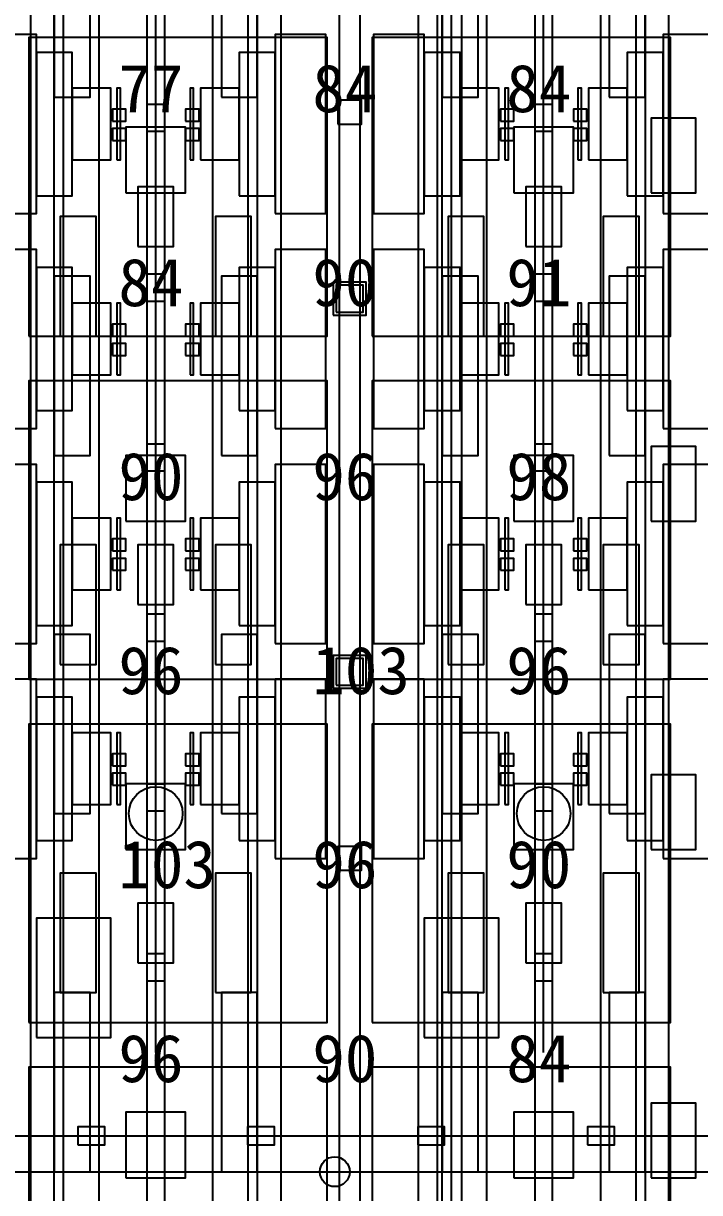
# Model space of a CAD drawing. Header units: metres. Extents: x -1640 to 1560, y -268 to 2338.
# Drawn here: x -155.19 to -132.52, y 1645.3 to 1684.47 of the extents above; entities that cross this region are included whole.
import ezdxf

# ---------------------------------------------------------------- set-up
doc = ezdxf.new("R2010")
doc.units = ezdxf.units.M
for name, color, linetype in [('1F_CHL', 4, 'Continuous'), ('1F_EHS_EXTINGUISHER_HYDRANT_CABINET_CONCEPT', 1, 'Continuous'), ('1F_PUMP', 2, 'Continuous'), ('1F_SCR', 3, 'Continuous'), ('1F_STRUCT_COLUMN', 8, 'Continuous'), ('2F_CSF_LATERAL_RACK_CONCEPT', 9, 'Continuous'), ('2F_RFG', 5, 'Continuous'), ('2F_STRUCT_COLUMN', 8, 'Continuous'), ('2F_VMB', 6, 'Continuous'), ('3F_CLEANROOM_OVERHEAD_PIPE_DUCT_CONCEPT', 9, 'Continuous'), ('3F_EHS_EGRESS_DIST_M', 2, 'Continuous'), ('3F_EHS_GAS_DETECTOR', 6, 'Continuous'), ('3F_ETCH', 2, 'Continuous'), ('3F_FOUP', 5, 'Continuous'), ('3F_OHT', 9, 'Continuous'), ('3F_OHTV', 1, 'Continuous'), ('3F_STK', 3, 'Continuous'), ('3F_STRUCT_COLUMN', 8, 'Continuous'), ('3F_TBAR', 6, 'Continuous'), ('4F_FFU', 1, 'Continuous'), ('4F_STRUCT_PLENUM_TRUSS_CONCEPT', 9, 'Continuous'), ('5F_CHL', 4, 'Continuous'), ('5F_EHS_EXTINGUISHER_HYDRANT_CABINET_CONCEPT', 1, 'Continuous'), ('5F_PUMP', 2, 'Continuous'), ('5F_SCR', 3, 'Continuous'), ('5F_STRUCT_COLUMN', 8, 'Continuous'), ('6F_CSF_LATERAL_RACK_CONCEPT', 9, 'Continuous'), ('6F_RFG', 5, 'Continuous'), ('6F_STRUCT_COLUMN', 8, 'Continuous'), ('6F_VMB', 6, 'Continuous'), ('7F_CLEANROOM_OVERHEAD_PIPE_DUCT_CONCEPT', 9, 'Continuous'), ('7F_EHS_EGRESS_DIST_M', 2, 'Continuous'), ('7F_EHS_GAS_DETECTOR', 6, 'Continuous'), ('7F_ETCH', 2, 'Continuous'), ('7F_FOUP', 5, 'Continuous'), ('7F_OHT', 9, 'Continuous'), ('7F_OHTV', 1, 'Continuous'), ('7F_STK', 3, 'Continuous'), ('7F_STRUCT_COLUMN', 8, 'Continuous'), ('7F_TBAR', 6, 'Continuous'), ('8F_FFU', 1, 'Continuous'), ('8F_STRUCT_PLENUM_TRUSS_CONCEPT', 9, 'Continuous'), ('EHS_TREATED_EXHAUST', 30, 'Continuous'), ('UTIL_GAS.BULK_CONCEPT', 2, 'Continuous'), ('UTIL_PCW.R_CONCEPT', 1, 'Continuous'), ('UTIL_PCW.S_CONCEPT', 6, 'Continuous')]:
    doc.layers.add(name, color=color, linetype=linetype)

msp = doc.modelspace()

# ---------------------------------------------------------------- linework, layer by layer
at = {"layer": '1F_CHL'}
for points in [[(-134.15, 1678.8), (-132.65, 1678.8), (-132.65, 1681.3), (-134.15, 1681.3)], [(-134.15, 1667.8), (-132.65, 1667.8), (-132.65, 1670.3), (-134.15, 1670.3)], [(-134.15, 1656.8), (-132.65, 1656.8), (-132.65, 1659.3), (-134.15, 1659.3)], [(-134.15, 1645.8), (-132.65, 1645.8), (-132.65, 1648.3), (-134.15, 1648.3)]]:
    msp.add_lwpolyline(points, close=True, dxfattribs=at)
at = {"layer": '1F_EHS_EXTINGUISHER_HYDRANT_CABINET_CONCEPT'}
msp.add_circle((-144.75, 1646), 0.5, dxfattribs=at)
at = {"layer": '1F_PUMP'}
for points in [[(-153.95, 1674), (-152.75, 1674), (-152.75, 1678), (-153.95, 1678)], [(-148.75, 1674), (-147.55, 1674), (-147.55, 1678), (-148.75, 1678)], [(-140.95, 1674), (-139.75, 1674), (-139.75, 1678), (-140.95, 1678)], [(-135.75, 1674), (-134.55, 1674), (-134.55, 1678), (-135.75, 1678)], [(-153.95, 1663), (-152.75, 1663), (-152.75, 1667), (-153.95, 1667)], [(-148.75, 1663), (-147.55, 1663), (-147.55, 1667), (-148.75, 1667)], [(-140.95, 1663), (-139.75, 1663), (-139.75, 1667), (-140.95, 1667)], [(-135.75, 1663), (-134.55, 1663), (-134.55, 1667), (-135.75, 1667)], [(-153.95, 1652), (-152.75, 1652), (-152.75, 1656), (-153.95, 1656)], [(-148.75, 1652), (-147.55, 1652), (-147.55, 1656), (-148.75, 1656)], [(-140.95, 1652), (-139.75, 1652), (-139.75, 1656), (-140.95, 1656)], [(-135.75, 1652), (-134.55, 1652), (-134.55, 1656), (-135.75, 1656)]]:
    msp.add_lwpolyline(points, close=True, dxfattribs=at)
at = {"layer": '1F_SCR'}
for points in [[(-151.75, 1678.8), (-149.75, 1678.8), (-149.75, 1681), (-151.75, 1681)], [(-138.75, 1678.8), (-136.75, 1678.8), (-136.75, 1681), (-138.75, 1681)], [(-151.75, 1667.8), (-149.75, 1667.8), (-149.75, 1670), (-151.75, 1670)], [(-138.75, 1667.8), (-136.75, 1667.8), (-136.75, 1670), (-138.75, 1670)], [(-151.75, 1656.8), (-149.75, 1656.8), (-149.75, 1659), (-151.75, 1659)], [(-138.75, 1656.8), (-136.75, 1656.8), (-136.75, 1659), (-138.75, 1659)], [(-151.75, 1645.8), (-149.75, 1645.8), (-149.75, 1648), (-151.75, 1648)], [(-138.75, 1645.8), (-136.75, 1645.8), (-136.75, 1648), (-138.75, 1648)]]:
    msp.add_lwpolyline(points, close=True, dxfattribs=at)
at = {"layer": '1F_STRUCT_COLUMN'}
for points in [[(-144.8, 1674.7), (-143.7, 1674.7), (-143.7, 1675.8), (-144.8, 1675.8)], [(-144.8, 1662.2), (-143.7, 1662.2), (-143.7, 1663.3), (-144.8, 1663.3)]]:
    msp.add_lwpolyline(points, close=True, dxfattribs=at)
at = {"layer": '2F_CSF_LATERAL_RACK_CONCEPT'}
for points in [[(-154.95, 1573), (-154.15, 1573), (-154.15, 1719), (-154.95, 1719)], [(-147.35, 1573), (-146.55, 1573), (-146.55, 1719), (-147.35, 1719)], [(-141.95, 1573), (-141.15, 1573), (-141.15, 1719), (-141.95, 1719)], [(-134.35, 1573), (-133.55, 1573), (-133.55, 1719), (-134.35, 1719)]]:
    msp.add_lwpolyline(points, close=True, dxfattribs=at)
at = {"layer": '2F_RFG'}
for points in [[(-154.15, 1682), (-152.95, 1682), (-152.95, 1688), (-154.15, 1688)], [(-148.55, 1682), (-147.35, 1682), (-147.35, 1688), (-148.55, 1688)], [(-141.15, 1682), (-139.95, 1682), (-139.95, 1688), (-141.15, 1688)], [(-135.55, 1682), (-134.35, 1682), (-134.35, 1688), (-135.55, 1688)], [(-154.15, 1670), (-152.95, 1670), (-152.95, 1676), (-154.15, 1676)], [(-148.55, 1670), (-147.35, 1670), (-147.35, 1676), (-148.55, 1676)], [(-141.15, 1670), (-139.95, 1670), (-139.95, 1676), (-141.15, 1676)], [(-135.55, 1670), (-134.35, 1670), (-134.35, 1676), (-135.55, 1676)], [(-154.15, 1658), (-152.95, 1658), (-152.95, 1664), (-154.15, 1664)], [(-148.55, 1658), (-147.35, 1658), (-147.35, 1664), (-148.55, 1664)], [(-141.15, 1658), (-139.95, 1658), (-139.95, 1664), (-141.15, 1664)], [(-135.55, 1658), (-134.35, 1658), (-134.35, 1664), (-135.55, 1664)], [(-154.15, 1646), (-152.95, 1646), (-152.95, 1652), (-154.15, 1652)], [(-148.55, 1646), (-147.35, 1646), (-147.35, 1652), (-148.55, 1652)], [(-141.15, 1646), (-139.95, 1646), (-139.95, 1652), (-141.15, 1652)], [(-135.55, 1646), (-134.35, 1646), (-134.35, 1652), (-135.55, 1652)]]:
    msp.add_lwpolyline(points, close=True, dxfattribs=at)
at = {"layer": '2F_STRUCT_COLUMN'}
for points in [[(-144.7, 1674.8), (-143.8, 1674.8), (-143.8, 1675.7), (-144.7, 1675.7)], [(-144.7, 1662.3), (-143.8, 1662.3), (-143.8, 1663.2), (-144.7, 1663.2)]]:
    msp.add_lwpolyline(points, close=True, dxfattribs=at)
at = {"layer": '2F_VMB'}
for points in [[(-151.35, 1677), (-150.15, 1677), (-150.15, 1679), (-151.35, 1679)], [(-138.35, 1677), (-137.15, 1677), (-137.15, 1679), (-138.35, 1679)], [(-151.35, 1665), (-150.15, 1665), (-150.15, 1667), (-151.35, 1667)], [(-138.35, 1665), (-137.15, 1665), (-137.15, 1667), (-138.35, 1667)], [(-151.35, 1653), (-150.15, 1653), (-150.15, 1655), (-151.35, 1655)], [(-138.35, 1653), (-137.15, 1653), (-137.15, 1655), (-138.35, 1655)]]:
    msp.add_lwpolyline(points, close=True, dxfattribs=at)
at = {"layer": '3F_CLEANROOM_OVERHEAD_PIPE_DUCT_CONCEPT'}
for points in [[(-153.85, 1572), (-152.65, 1572), (-152.65, 1720), (-153.85, 1720)], [(-148.85, 1572), (-147.65, 1572), (-147.65, 1720), (-148.85, 1720)], [(-140.85, 1572), (-139.65, 1572), (-139.65, 1720), (-140.85, 1720)], [(-135.85, 1572), (-134.65, 1572), (-134.65, 1720), (-135.85, 1720)]]:
    msp.add_lwpolyline(points, close=True, dxfattribs=at)
at = {"layer": '3F_EHS_GAS_DETECTOR'}
for centre in [(-150.75, 1658), (-137.75, 1658)]:
    msp.add_circle(centre, 0.9, dxfattribs=at)
at = {"layer": '3F_ETCH'}
for points in [[(-156.45, 1678.1), (-154.75, 1678.1), (-154.75, 1684.1), (-156.45, 1684.1)], [(-146.75, 1678.1), (-145.05, 1678.1), (-145.05, 1684.1), (-146.75, 1684.1)], [(-143.45, 1678.1), (-141.75, 1678.1), (-141.75, 1684.1), (-143.45, 1684.1)], [(-133.75, 1678.1), (-132.05, 1678.1), (-132.05, 1684.1), (-133.75, 1684.1)], [(-154.75, 1678.7), (-153.55, 1678.7), (-153.55, 1683.5), (-154.75, 1683.5)], [(-147.95, 1678.7), (-146.75, 1678.7), (-146.75, 1683.5), (-147.95, 1683.5)], [(-141.75, 1678.7), (-140.55, 1678.7), (-140.55, 1683.5), (-141.75, 1683.5)], [(-134.95, 1678.7), (-133.75, 1678.7), (-133.75, 1683.5), (-134.95, 1683.5)], [(-153.55, 1679.9), (-152.25, 1679.9), (-152.25, 1682.3), (-153.55, 1682.3)], [(-149.25, 1679.9), (-147.95, 1679.9), (-147.95, 1682.3), (-149.25, 1682.3)], [(-140.55, 1679.9), (-139.25, 1679.9), (-139.25, 1682.3), (-140.55, 1682.3)], [(-136.25, 1679.9), (-134.95, 1679.9), (-134.95, 1682.3), (-136.25, 1682.3)], [(-156.45, 1670.9), (-154.75, 1670.9), (-154.75, 1676.9), (-156.45, 1676.9)], [(-146.75, 1670.9), (-145.05, 1670.9), (-145.05, 1676.9), (-146.75, 1676.9)], [(-143.45, 1670.9), (-141.75, 1670.9), (-141.75, 1676.9), (-143.45, 1676.9)], [(-133.75, 1670.9), (-132.05, 1670.9), (-132.05, 1676.9), (-133.75, 1676.9)], [(-154.75, 1671.5), (-153.55, 1671.5), (-153.55, 1676.3), (-154.75, 1676.3)], [(-147.95, 1671.5), (-146.75, 1671.5), (-146.75, 1676.3), (-147.95, 1676.3)], [(-141.75, 1671.5), (-140.55, 1671.5), (-140.55, 1676.3), (-141.75, 1676.3)], [(-134.95, 1671.5), (-133.75, 1671.5), (-133.75, 1676.3), (-134.95, 1676.3)], [(-153.55, 1672.7), (-152.25, 1672.7), (-152.25, 1675.1), (-153.55, 1675.1)], [(-149.25, 1672.7), (-147.95, 1672.7), (-147.95, 1675.1), (-149.25, 1675.1)], [(-140.55, 1672.7), (-139.25, 1672.7), (-139.25, 1675.1), (-140.55, 1675.1)], [(-136.25, 1672.7), (-134.95, 1672.7), (-134.95, 1675.1), (-136.25, 1675.1)], [(-156.45, 1663.7), (-154.75, 1663.7), (-154.75, 1669.7), (-156.45, 1669.7)], [(-146.75, 1663.7), (-145.05, 1663.7), (-145.05, 1669.7), (-146.75, 1669.7)], [(-143.45, 1663.7), (-141.75, 1663.7), (-141.75, 1669.7), (-143.45, 1669.7)], [(-133.75, 1663.7), (-132.05, 1663.7), (-132.05, 1669.7), (-133.75, 1669.7)], [(-154.75, 1664.3), (-153.55, 1664.3), (-153.55, 1669.1), (-154.75, 1669.1)], [(-147.95, 1664.3), (-146.75, 1664.3), (-146.75, 1669.1), (-147.95, 1669.1)], [(-141.75, 1664.3), (-140.55, 1664.3), (-140.55, 1669.1), (-141.75, 1669.1)], [(-134.95, 1664.3), (-133.75, 1664.3), (-133.75, 1669.1), (-134.95, 1669.1)], [(-153.55, 1665.5), (-152.25, 1665.5), (-152.25, 1667.9), (-153.55, 1667.9)], [(-149.25, 1665.5), (-147.95, 1665.5), (-147.95, 1667.9), (-149.25, 1667.9)], [(-140.55, 1665.5), (-139.25, 1665.5), (-139.25, 1667.9), (-140.55, 1667.9)], [(-136.25, 1665.5), (-134.95, 1665.5), (-134.95, 1667.9), (-136.25, 1667.9)], [(-156.45, 1656.5), (-154.75, 1656.5), (-154.75, 1662.5), (-156.45, 1662.5)], [(-146.75, 1656.5), (-145.05, 1656.5), (-145.05, 1662.5), (-146.75, 1662.5)], [(-143.45, 1656.5), (-141.75, 1656.5), (-141.75, 1662.5), (-143.45, 1662.5)], [(-133.75, 1656.5), (-132.05, 1656.5), (-132.05, 1662.5), (-133.75, 1662.5)], [(-154.75, 1657.1), (-153.55, 1657.1), (-153.55, 1661.9), (-154.75, 1661.9)], [(-147.95, 1657.1), (-146.75, 1657.1), (-146.75, 1661.9), (-147.95, 1661.9)], [(-141.75, 1657.1), (-140.55, 1657.1), (-140.55, 1661.9), (-141.75, 1661.9)], [(-134.95, 1657.1), (-133.75, 1657.1), (-133.75, 1661.9), (-134.95, 1661.9)], [(-153.55, 1658.3), (-152.25, 1658.3), (-152.25, 1660.7), (-153.55, 1660.7)], [(-149.25, 1658.3), (-147.95, 1658.3), (-147.95, 1660.7), (-149.25, 1660.7)], [(-140.55, 1658.3), (-139.25, 1658.3), (-139.25, 1660.7), (-140.55, 1660.7)], [(-136.25, 1658.3), (-134.95, 1658.3), (-134.95, 1660.7), (-136.25, 1660.7)]]:
    msp.add_lwpolyline(points, close=True, dxfattribs=at)
at = {"layer": '3F_FOUP'}
for points in [[(-152.2, 1681.2), (-151.75, 1681.2), (-151.75, 1681.6), (-152.2, 1681.6)], [(-149.75, 1681.2), (-149.3, 1681.2), (-149.3, 1681.6), (-149.75, 1681.6)], [(-139.2, 1681.2), (-138.75, 1681.2), (-138.75, 1681.6), (-139.2, 1681.6)], [(-136.75, 1681.2), (-136.3, 1681.2), (-136.3, 1681.6), (-136.75, 1681.6)], [(-152.2, 1680.55), (-151.75, 1680.55), (-151.75, 1680.95), (-152.2, 1680.95)], [(-149.75, 1680.55), (-149.3, 1680.55), (-149.3, 1680.95), (-149.75, 1680.95)], [(-139.2, 1680.55), (-138.75, 1680.55), (-138.75, 1680.95), (-139.2, 1680.95)], [(-136.75, 1680.55), (-136.3, 1680.55), (-136.3, 1680.95), (-136.75, 1680.95)], [(-152.2, 1674), (-151.75, 1674), (-151.75, 1674.4), (-152.2, 1674.4)], [(-149.75, 1674), (-149.3, 1674), (-149.3, 1674.4), (-149.75, 1674.4)], [(-139.2, 1674), (-138.75, 1674), (-138.75, 1674.4), (-139.2, 1674.4)], [(-136.75, 1674), (-136.3, 1674), (-136.3, 1674.4), (-136.75, 1674.4)], [(-152.2, 1673.35), (-151.75, 1673.35), (-151.75, 1673.75), (-152.2, 1673.75)], [(-149.75, 1673.35), (-149.3, 1673.35), (-149.3, 1673.75), (-149.75, 1673.75)], [(-139.2, 1673.35), (-138.75, 1673.35), (-138.75, 1673.75), (-139.2, 1673.75)], [(-136.75, 1673.35), (-136.3, 1673.35), (-136.3, 1673.75), (-136.75, 1673.75)], [(-152.2, 1666.8), (-151.75, 1666.8), (-151.75, 1667.2), (-152.2, 1667.2)], [(-149.75, 1666.8), (-149.3, 1666.8), (-149.3, 1667.2), (-149.75, 1667.2)], [(-139.2, 1666.8), (-138.75, 1666.8), (-138.75, 1667.2), (-139.2, 1667.2)], [(-136.75, 1666.8), (-136.3, 1666.8), (-136.3, 1667.2), (-136.75, 1667.2)], [(-152.2, 1666.15), (-151.75, 1666.15), (-151.75, 1666.55), (-152.2, 1666.55)], [(-149.75, 1666.15), (-149.3, 1666.15), (-149.3, 1666.55), (-149.75, 1666.55)], [(-139.2, 1666.15), (-138.75, 1666.15), (-138.75, 1666.55), (-139.2, 1666.55)], [(-136.75, 1666.15), (-136.3, 1666.15), (-136.3, 1666.55), (-136.75, 1666.55)], [(-152.2, 1659.6), (-151.75, 1659.6), (-151.75, 1660), (-152.2, 1660)], [(-149.75, 1659.6), (-149.3, 1659.6), (-149.3, 1660), (-149.75, 1660)], [(-139.2, 1659.6), (-138.75, 1659.6), (-138.75, 1660), (-139.2, 1660)], [(-136.75, 1659.6), (-136.3, 1659.6), (-136.3, 1660), (-136.75, 1660)], [(-152.2, 1658.95), (-151.75, 1658.95), (-151.75, 1659.35), (-152.2, 1659.35)], [(-149.75, 1658.95), (-149.3, 1658.95), (-149.3, 1659.35), (-149.75, 1659.35)], [(-139.2, 1658.95), (-138.75, 1658.95), (-138.75, 1659.35), (-139.2, 1659.35)], [(-136.75, 1658.95), (-136.3, 1658.95), (-136.3, 1659.35), (-136.75, 1659.35)]]:
    msp.add_lwpolyline(points, close=True, dxfattribs=at)
at = {"layer": '3F_OHT'}
for p, q in [((-150.75, 1650), (-150.75, 1720)), ((-137.75, 1650), (-137.75, 1720)), ((-281, 1647.2), (-59.5, 1647.2))]:
    msp.add_line(p, q, dxfattribs=at)
at = {"layer": '3F_OHTV'}
for points in [[(-151.05, 1680.86), (-150.45, 1680.86), (-150.45, 1681.76), (-151.05, 1681.76)], [(-138.05, 1680.86), (-137.45, 1680.86), (-137.45, 1681.76), (-138.05, 1681.76)], [(-151.05, 1675.17), (-150.45, 1675.17), (-150.45, 1676.07), (-151.05, 1676.07)], [(-138.05, 1675.17), (-137.45, 1675.17), (-137.45, 1676.07), (-138.05, 1676.07)], [(-151.05, 1669.48), (-150.45, 1669.48), (-150.45, 1670.38), (-151.05, 1670.38)], [(-138.05, 1669.48), (-137.45, 1669.48), (-137.45, 1670.38), (-138.05, 1670.38)], [(-151.05, 1663.78), (-150.45, 1663.78), (-150.45, 1664.68), (-151.05, 1664.68)], [(-138.05, 1663.78), (-137.45, 1663.78), (-137.45, 1664.68), (-138.05, 1664.68)], [(-151.05, 1658.09), (-150.45, 1658.09), (-150.45, 1658.99), (-151.05, 1658.99)], [(-138.05, 1658.09), (-137.45, 1658.09), (-137.45, 1658.99), (-138.05, 1658.99)], [(-151.05, 1652.4), (-150.45, 1652.4), (-150.45, 1653.3), (-151.05, 1653.3)], [(-138.05, 1652.4), (-137.45, 1652.4), (-137.45, 1653.3), (-138.05, 1653.3)], [(-153.36, 1646.9), (-152.46, 1646.9), (-152.46, 1647.5), (-153.36, 1647.5)], [(-147.67, 1646.9), (-146.77, 1646.9), (-146.77, 1647.5), (-147.67, 1647.5)], [(-141.97, 1646.9), (-141.07, 1646.9), (-141.07, 1647.5), (-141.97, 1647.5)], [(-136.28, 1646.9), (-135.38, 1646.9), (-135.38, 1647.5), (-136.28, 1647.5)]]:
    msp.add_lwpolyline(points, close=True, dxfattribs=at)
at = {"layer": '3F_STK'}
for points in [[(-154.75, 1650.5), (-152.25, 1650.5), (-152.25, 1654.5), (-154.75, 1654.5)], [(-141.75, 1650.5), (-139.25, 1650.5), (-139.25, 1654.5), (-141.75, 1654.5)]]:
    msp.add_lwpolyline(points, close=True, dxfattribs=at)
at = {"layer": '3F_STRUCT_COLUMN'}
for points in [[(-144.65, 1681.1), (-143.85, 1681.1), (-143.85, 1681.9), (-144.65, 1681.9)], [(-144.65, 1656.1), (-143.85, 1656.1), (-143.85, 1656.9), (-144.65, 1656.9)]]:
    msp.add_lwpolyline(points, close=True, dxfattribs=at)
at = {"layer": '3F_TBAR'}
for points in [[(-152.05, 1679.9), (-151.93, 1679.9), (-151.93, 1682.3), (-152.05, 1682.3)], [(-149.6, 1679.9), (-149.48, 1679.9), (-149.48, 1682.3), (-149.6, 1682.3)], [(-139.05, 1679.9), (-138.93, 1679.9), (-138.93, 1682.3), (-139.05, 1682.3)], [(-136.6, 1679.9), (-136.48, 1679.9), (-136.48, 1682.3), (-136.6, 1682.3)], [(-152.05, 1672.7), (-151.93, 1672.7), (-151.93, 1675.1), (-152.05, 1675.1)], [(-149.6, 1672.7), (-149.48, 1672.7), (-149.48, 1675.1), (-149.6, 1675.1)], [(-139.05, 1672.7), (-138.93, 1672.7), (-138.93, 1675.1), (-139.05, 1675.1)], [(-136.6, 1672.7), (-136.48, 1672.7), (-136.48, 1675.1), (-136.6, 1675.1)], [(-152.05, 1665.5), (-151.93, 1665.5), (-151.93, 1667.9), (-152.05, 1667.9)], [(-149.6, 1665.5), (-149.48, 1665.5), (-149.48, 1667.9), (-149.6, 1667.9)], [(-139.05, 1665.5), (-138.93, 1665.5), (-138.93, 1667.9), (-139.05, 1667.9)], [(-136.6, 1665.5), (-136.48, 1665.5), (-136.48, 1667.9), (-136.6, 1667.9)], [(-152.05, 1658.3), (-151.93, 1658.3), (-151.93, 1660.7), (-152.05, 1660.7)], [(-149.6, 1658.3), (-149.48, 1658.3), (-149.48, 1660.7), (-149.6, 1660.7)], [(-139.05, 1658.3), (-138.93, 1658.3), (-138.93, 1660.7), (-139.05, 1660.7)], [(-136.6, 1658.3), (-136.48, 1658.3), (-136.48, 1660.7), (-136.6, 1660.7)]]:
    msp.add_lwpolyline(points, close=True, dxfattribs=at)
at = {"layer": '4F_FFU'}
for points in [[(-155, 1674), (-145, 1674), (-145, 1684), (-155, 1684)], [(-143.5, 1674), (-133.5, 1674), (-133.5, 1684), (-143.5, 1684)], [(-155, 1662.5), (-145, 1662.5), (-145, 1672.5), (-155, 1672.5)], [(-143.5, 1662.5), (-133.5, 1662.5), (-133.5, 1672.5), (-143.5, 1672.5)], [(-155, 1651), (-145, 1651), (-145, 1661), (-155, 1661)], [(-143.5, 1651), (-133.5, 1651), (-133.5, 1661), (-143.5, 1661)], [(-155, 1639.5), (-145, 1639.5), (-145, 1649.5), (-155, 1649.5)], [(-143.5, 1639.5), (-133.5, 1639.5), (-133.5, 1649.5), (-143.5, 1649.5)]]:
    msp.add_lwpolyline(points, close=True, dxfattribs=at)
at = {"layer": '4F_STRUCT_PLENUM_TRUSS_CONCEPT'}
msp.add_lwpolyline([(-144.6, 1569), (-143.9, 1569), (-143.9, 1723), (-144.6, 1723)], close=True, dxfattribs=at)
at = {"layer": '5F_CHL'}
for points in [[(-134.15, 1678.8), (-132.65, 1678.8), (-132.65, 1681.3), (-134.15, 1681.3)], [(-134.15, 1667.8), (-132.65, 1667.8), (-132.65, 1670.3), (-134.15, 1670.3)], [(-134.15, 1656.8), (-132.65, 1656.8), (-132.65, 1659.3), (-134.15, 1659.3)], [(-134.15, 1645.8), (-132.65, 1645.8), (-132.65, 1648.3), (-134.15, 1648.3)]]:
    msp.add_lwpolyline(points, close=True, dxfattribs=at)
at = {"layer": '5F_EHS_EXTINGUISHER_HYDRANT_CABINET_CONCEPT'}
msp.add_circle((-144.75, 1646), 0.5, dxfattribs=at)
at = {"layer": '5F_PUMP'}
for points in [[(-153.95, 1674), (-152.75, 1674), (-152.75, 1678), (-153.95, 1678)], [(-148.75, 1674), (-147.55, 1674), (-147.55, 1678), (-148.75, 1678)], [(-140.95, 1674), (-139.75, 1674), (-139.75, 1678), (-140.95, 1678)], [(-135.75, 1674), (-134.55, 1674), (-134.55, 1678), (-135.75, 1678)], [(-153.95, 1663), (-152.75, 1663), (-152.75, 1667), (-153.95, 1667)], [(-148.75, 1663), (-147.55, 1663), (-147.55, 1667), (-148.75, 1667)], [(-140.95, 1663), (-139.75, 1663), (-139.75, 1667), (-140.95, 1667)], [(-135.75, 1663), (-134.55, 1663), (-134.55, 1667), (-135.75, 1667)], [(-153.95, 1652), (-152.75, 1652), (-152.75, 1656), (-153.95, 1656)], [(-148.75, 1652), (-147.55, 1652), (-147.55, 1656), (-148.75, 1656)], [(-140.95, 1652), (-139.75, 1652), (-139.75, 1656), (-140.95, 1656)], [(-135.75, 1652), (-134.55, 1652), (-134.55, 1656), (-135.75, 1656)]]:
    msp.add_lwpolyline(points, close=True, dxfattribs=at)
at = {"layer": '5F_SCR'}
for points in [[(-151.75, 1678.8), (-149.75, 1678.8), (-149.75, 1681), (-151.75, 1681)], [(-138.75, 1678.8), (-136.75, 1678.8), (-136.75, 1681), (-138.75, 1681)], [(-151.75, 1667.8), (-149.75, 1667.8), (-149.75, 1670), (-151.75, 1670)], [(-138.75, 1667.8), (-136.75, 1667.8), (-136.75, 1670), (-138.75, 1670)], [(-151.75, 1656.8), (-149.75, 1656.8), (-149.75, 1659), (-151.75, 1659)], [(-138.75, 1656.8), (-136.75, 1656.8), (-136.75, 1659), (-138.75, 1659)], [(-151.75, 1645.8), (-149.75, 1645.8), (-149.75, 1648), (-151.75, 1648)], [(-138.75, 1645.8), (-136.75, 1645.8), (-136.75, 1648), (-138.75, 1648)]]:
    msp.add_lwpolyline(points, close=True, dxfattribs=at)
at = {"layer": '5F_STRUCT_COLUMN'}
for points in [[(-144.8, 1674.7), (-143.7, 1674.7), (-143.7, 1675.8), (-144.8, 1675.8)], [(-144.8, 1662.2), (-143.7, 1662.2), (-143.7, 1663.3), (-144.8, 1663.3)]]:
    msp.add_lwpolyline(points, close=True, dxfattribs=at)
at = {"layer": '6F_CSF_LATERAL_RACK_CONCEPT'}
for points in [[(-154.95, 1573), (-154.15, 1573), (-154.15, 1719), (-154.95, 1719)], [(-147.35, 1573), (-146.55, 1573), (-146.55, 1719), (-147.35, 1719)], [(-141.95, 1573), (-141.15, 1573), (-141.15, 1719), (-141.95, 1719)], [(-134.35, 1573), (-133.55, 1573), (-133.55, 1719), (-134.35, 1719)]]:
    msp.add_lwpolyline(points, close=True, dxfattribs=at)
at = {"layer": '6F_RFG'}
for points in [[(-154.15, 1682), (-152.95, 1682), (-152.95, 1688), (-154.15, 1688)], [(-148.55, 1682), (-147.35, 1682), (-147.35, 1688), (-148.55, 1688)], [(-141.15, 1682), (-139.95, 1682), (-139.95, 1688), (-141.15, 1688)], [(-135.55, 1682), (-134.35, 1682), (-134.35, 1688), (-135.55, 1688)], [(-154.15, 1670), (-152.95, 1670), (-152.95, 1676), (-154.15, 1676)], [(-148.55, 1670), (-147.35, 1670), (-147.35, 1676), (-148.55, 1676)], [(-141.15, 1670), (-139.95, 1670), (-139.95, 1676), (-141.15, 1676)], [(-135.55, 1670), (-134.35, 1670), (-134.35, 1676), (-135.55, 1676)], [(-154.15, 1658), (-152.95, 1658), (-152.95, 1664), (-154.15, 1664)], [(-148.55, 1658), (-147.35, 1658), (-147.35, 1664), (-148.55, 1664)], [(-141.15, 1658), (-139.95, 1658), (-139.95, 1664), (-141.15, 1664)], [(-135.55, 1658), (-134.35, 1658), (-134.35, 1664), (-135.55, 1664)], [(-154.15, 1646), (-152.95, 1646), (-152.95, 1652), (-154.15, 1652)], [(-148.55, 1646), (-147.35, 1646), (-147.35, 1652), (-148.55, 1652)], [(-141.15, 1646), (-139.95, 1646), (-139.95, 1652), (-141.15, 1652)], [(-135.55, 1646), (-134.35, 1646), (-134.35, 1652), (-135.55, 1652)]]:
    msp.add_lwpolyline(points, close=True, dxfattribs=at)
at = {"layer": '6F_STRUCT_COLUMN'}
for points in [[(-144.7, 1674.8), (-143.8, 1674.8), (-143.8, 1675.7), (-144.7, 1675.7)], [(-144.7, 1662.3), (-143.8, 1662.3), (-143.8, 1663.2), (-144.7, 1663.2)]]:
    msp.add_lwpolyline(points, close=True, dxfattribs=at)
at = {"layer": '6F_VMB'}
for points in [[(-151.35, 1677), (-150.15, 1677), (-150.15, 1679), (-151.35, 1679)], [(-138.35, 1677), (-137.15, 1677), (-137.15, 1679), (-138.35, 1679)], [(-151.35, 1665), (-150.15, 1665), (-150.15, 1667), (-151.35, 1667)], [(-138.35, 1665), (-137.15, 1665), (-137.15, 1667), (-138.35, 1667)], [(-151.35, 1653), (-150.15, 1653), (-150.15, 1655), (-151.35, 1655)], [(-138.35, 1653), (-137.15, 1653), (-137.15, 1655), (-138.35, 1655)]]:
    msp.add_lwpolyline(points, close=True, dxfattribs=at)
at = {"layer": '7F_CLEANROOM_OVERHEAD_PIPE_DUCT_CONCEPT'}
for points in [[(-153.85, 1572), (-152.65, 1572), (-152.65, 1720), (-153.85, 1720)], [(-148.85, 1572), (-147.65, 1572), (-147.65, 1720), (-148.85, 1720)], [(-140.85, 1572), (-139.65, 1572), (-139.65, 1720), (-140.85, 1720)], [(-135.85, 1572), (-134.65, 1572), (-134.65, 1720), (-135.85, 1720)]]:
    msp.add_lwpolyline(points, close=True, dxfattribs=at)
at = {"layer": '7F_EHS_GAS_DETECTOR'}
for centre in [(-150.75, 1658), (-137.75, 1658)]:
    msp.add_circle(centre, 0.9, dxfattribs=at)
at = {"layer": '7F_ETCH'}
for points in [[(-156.45, 1678.1), (-154.75, 1678.1), (-154.75, 1684.1), (-156.45, 1684.1)], [(-146.75, 1678.1), (-145.05, 1678.1), (-145.05, 1684.1), (-146.75, 1684.1)], [(-143.45, 1678.1), (-141.75, 1678.1), (-141.75, 1684.1), (-143.45, 1684.1)], [(-133.75, 1678.1), (-132.05, 1678.1), (-132.05, 1684.1), (-133.75, 1684.1)], [(-154.75, 1678.7), (-153.55, 1678.7), (-153.55, 1683.5), (-154.75, 1683.5)], [(-147.95, 1678.7), (-146.75, 1678.7), (-146.75, 1683.5), (-147.95, 1683.5)], [(-141.75, 1678.7), (-140.55, 1678.7), (-140.55, 1683.5), (-141.75, 1683.5)], [(-134.95, 1678.7), (-133.75, 1678.7), (-133.75, 1683.5), (-134.95, 1683.5)], [(-153.55, 1679.9), (-152.25, 1679.9), (-152.25, 1682.3), (-153.55, 1682.3)], [(-149.25, 1679.9), (-147.95, 1679.9), (-147.95, 1682.3), (-149.25, 1682.3)], [(-140.55, 1679.9), (-139.25, 1679.9), (-139.25, 1682.3), (-140.55, 1682.3)], [(-136.25, 1679.9), (-134.95, 1679.9), (-134.95, 1682.3), (-136.25, 1682.3)], [(-156.45, 1670.9), (-154.75, 1670.9), (-154.75, 1676.9), (-156.45, 1676.9)], [(-146.75, 1670.9), (-145.05, 1670.9), (-145.05, 1676.9), (-146.75, 1676.9)], [(-143.45, 1670.9), (-141.75, 1670.9), (-141.75, 1676.9), (-143.45, 1676.9)], [(-133.75, 1670.9), (-132.05, 1670.9), (-132.05, 1676.9), (-133.75, 1676.9)], [(-154.75, 1671.5), (-153.55, 1671.5), (-153.55, 1676.3), (-154.75, 1676.3)], [(-147.95, 1671.5), (-146.75, 1671.5), (-146.75, 1676.3), (-147.95, 1676.3)], [(-141.75, 1671.5), (-140.55, 1671.5), (-140.55, 1676.3), (-141.75, 1676.3)], [(-134.95, 1671.5), (-133.75, 1671.5), (-133.75, 1676.3), (-134.95, 1676.3)], [(-153.55, 1672.7), (-152.25, 1672.7), (-152.25, 1675.1), (-153.55, 1675.1)], [(-149.25, 1672.7), (-147.95, 1672.7), (-147.95, 1675.1), (-149.25, 1675.1)], [(-140.55, 1672.7), (-139.25, 1672.7), (-139.25, 1675.1), (-140.55, 1675.1)], [(-136.25, 1672.7), (-134.95, 1672.7), (-134.95, 1675.1), (-136.25, 1675.1)], [(-156.45, 1663.7), (-154.75, 1663.7), (-154.75, 1669.7), (-156.45, 1669.7)], [(-146.75, 1663.7), (-145.05, 1663.7), (-145.05, 1669.7), (-146.75, 1669.7)], [(-143.45, 1663.7), (-141.75, 1663.7), (-141.75, 1669.7), (-143.45, 1669.7)], [(-133.75, 1663.7), (-132.05, 1663.7), (-132.05, 1669.7), (-133.75, 1669.7)], [(-154.75, 1664.3), (-153.55, 1664.3), (-153.55, 1669.1), (-154.75, 1669.1)], [(-147.95, 1664.3), (-146.75, 1664.3), (-146.75, 1669.1), (-147.95, 1669.1)], [(-141.75, 1664.3), (-140.55, 1664.3), (-140.55, 1669.1), (-141.75, 1669.1)], [(-134.95, 1664.3), (-133.75, 1664.3), (-133.75, 1669.1), (-134.95, 1669.1)], [(-153.55, 1665.5), (-152.25, 1665.5), (-152.25, 1667.9), (-153.55, 1667.9)], [(-149.25, 1665.5), (-147.95, 1665.5), (-147.95, 1667.9), (-149.25, 1667.9)], [(-140.55, 1665.5), (-139.25, 1665.5), (-139.25, 1667.9), (-140.55, 1667.9)], [(-136.25, 1665.5), (-134.95, 1665.5), (-134.95, 1667.9), (-136.25, 1667.9)], [(-156.45, 1656.5), (-154.75, 1656.5), (-154.75, 1662.5), (-156.45, 1662.5)], [(-146.75, 1656.5), (-145.05, 1656.5), (-145.05, 1662.5), (-146.75, 1662.5)], [(-143.45, 1656.5), (-141.75, 1656.5), (-141.75, 1662.5), (-143.45, 1662.5)], [(-133.75, 1656.5), (-132.05, 1656.5), (-132.05, 1662.5), (-133.75, 1662.5)], [(-154.75, 1657.1), (-153.55, 1657.1), (-153.55, 1661.9), (-154.75, 1661.9)], [(-147.95, 1657.1), (-146.75, 1657.1), (-146.75, 1661.9), (-147.95, 1661.9)], [(-141.75, 1657.1), (-140.55, 1657.1), (-140.55, 1661.9), (-141.75, 1661.9)], [(-134.95, 1657.1), (-133.75, 1657.1), (-133.75, 1661.9), (-134.95, 1661.9)], [(-153.55, 1658.3), (-152.25, 1658.3), (-152.25, 1660.7), (-153.55, 1660.7)], [(-149.25, 1658.3), (-147.95, 1658.3), (-147.95, 1660.7), (-149.25, 1660.7)], [(-140.55, 1658.3), (-139.25, 1658.3), (-139.25, 1660.7), (-140.55, 1660.7)], [(-136.25, 1658.3), (-134.95, 1658.3), (-134.95, 1660.7), (-136.25, 1660.7)]]:
    msp.add_lwpolyline(points, close=True, dxfattribs=at)
at = {"layer": '7F_FOUP'}
for points in [[(-152.2, 1681.2), (-151.75, 1681.2), (-151.75, 1681.6), (-152.2, 1681.6)], [(-149.75, 1681.2), (-149.3, 1681.2), (-149.3, 1681.6), (-149.75, 1681.6)], [(-139.2, 1681.2), (-138.75, 1681.2), (-138.75, 1681.6), (-139.2, 1681.6)], [(-136.75, 1681.2), (-136.3, 1681.2), (-136.3, 1681.6), (-136.75, 1681.6)], [(-152.2, 1680.55), (-151.75, 1680.55), (-151.75, 1680.95), (-152.2, 1680.95)], [(-149.75, 1680.55), (-149.3, 1680.55), (-149.3, 1680.95), (-149.75, 1680.95)], [(-139.2, 1680.55), (-138.75, 1680.55), (-138.75, 1680.95), (-139.2, 1680.95)], [(-136.75, 1680.55), (-136.3, 1680.55), (-136.3, 1680.95), (-136.75, 1680.95)], [(-152.2, 1674), (-151.75, 1674), (-151.75, 1674.4), (-152.2, 1674.4)], [(-149.75, 1674), (-149.3, 1674), (-149.3, 1674.4), (-149.75, 1674.4)], [(-139.2, 1674), (-138.75, 1674), (-138.75, 1674.4), (-139.2, 1674.4)], [(-136.75, 1674), (-136.3, 1674), (-136.3, 1674.4), (-136.75, 1674.4)], [(-152.2, 1673.35), (-151.75, 1673.35), (-151.75, 1673.75), (-152.2, 1673.75)], [(-149.75, 1673.35), (-149.3, 1673.35), (-149.3, 1673.75), (-149.75, 1673.75)], [(-139.2, 1673.35), (-138.75, 1673.35), (-138.75, 1673.75), (-139.2, 1673.75)], [(-136.75, 1673.35), (-136.3, 1673.35), (-136.3, 1673.75), (-136.75, 1673.75)], [(-152.2, 1666.8), (-151.75, 1666.8), (-151.75, 1667.2), (-152.2, 1667.2)], [(-149.75, 1666.8), (-149.3, 1666.8), (-149.3, 1667.2), (-149.75, 1667.2)], [(-139.2, 1666.8), (-138.75, 1666.8), (-138.75, 1667.2), (-139.2, 1667.2)], [(-136.75, 1666.8), (-136.3, 1666.8), (-136.3, 1667.2), (-136.75, 1667.2)], [(-152.2, 1666.15), (-151.75, 1666.15), (-151.75, 1666.55), (-152.2, 1666.55)], [(-149.75, 1666.15), (-149.3, 1666.15), (-149.3, 1666.55), (-149.75, 1666.55)], [(-139.2, 1666.15), (-138.75, 1666.15), (-138.75, 1666.55), (-139.2, 1666.55)], [(-136.75, 1666.15), (-136.3, 1666.15), (-136.3, 1666.55), (-136.75, 1666.55)], [(-152.2, 1659.6), (-151.75, 1659.6), (-151.75, 1660), (-152.2, 1660)], [(-149.75, 1659.6), (-149.3, 1659.6), (-149.3, 1660), (-149.75, 1660)], [(-139.2, 1659.6), (-138.75, 1659.6), (-138.75, 1660), (-139.2, 1660)], [(-136.75, 1659.6), (-136.3, 1659.6), (-136.3, 1660), (-136.75, 1660)], [(-152.2, 1658.95), (-151.75, 1658.95), (-151.75, 1659.35), (-152.2, 1659.35)], [(-149.75, 1658.95), (-149.3, 1658.95), (-149.3, 1659.35), (-149.75, 1659.35)], [(-139.2, 1658.95), (-138.75, 1658.95), (-138.75, 1659.35), (-139.2, 1659.35)], [(-136.75, 1658.95), (-136.3, 1658.95), (-136.3, 1659.35), (-136.75, 1659.35)]]:
    msp.add_lwpolyline(points, close=True, dxfattribs=at)
at = {"layer": '7F_OHT'}
for p, q in [((-150.75, 1650), (-150.75, 1720)), ((-137.75, 1650), (-137.75, 1720)), ((-281, 1647.2), (-59.5, 1647.2))]:
    msp.add_line(p, q, dxfattribs=at)
at = {"layer": '7F_OHTV'}
for points in [[(-151.05, 1680.86), (-150.45, 1680.86), (-150.45, 1681.76), (-151.05, 1681.76)], [(-138.05, 1680.86), (-137.45, 1680.86), (-137.45, 1681.76), (-138.05, 1681.76)], [(-151.05, 1675.17), (-150.45, 1675.17), (-150.45, 1676.07), (-151.05, 1676.07)], [(-138.05, 1675.17), (-137.45, 1675.17), (-137.45, 1676.07), (-138.05, 1676.07)], [(-151.05, 1669.48), (-150.45, 1669.48), (-150.45, 1670.38), (-151.05, 1670.38)], [(-138.05, 1669.48), (-137.45, 1669.48), (-137.45, 1670.38), (-138.05, 1670.38)], [(-151.05, 1663.78), (-150.45, 1663.78), (-150.45, 1664.68), (-151.05, 1664.68)], [(-138.05, 1663.78), (-137.45, 1663.78), (-137.45, 1664.68), (-138.05, 1664.68)], [(-151.05, 1658.09), (-150.45, 1658.09), (-150.45, 1658.99), (-151.05, 1658.99)], [(-138.05, 1658.09), (-137.45, 1658.09), (-137.45, 1658.99), (-138.05, 1658.99)], [(-151.05, 1652.4), (-150.45, 1652.4), (-150.45, 1653.3), (-151.05, 1653.3)], [(-138.05, 1652.4), (-137.45, 1652.4), (-137.45, 1653.3), (-138.05, 1653.3)], [(-153.36, 1646.9), (-152.46, 1646.9), (-152.46, 1647.5), (-153.36, 1647.5)], [(-147.67, 1646.9), (-146.77, 1646.9), (-146.77, 1647.5), (-147.67, 1647.5)], [(-141.97, 1646.9), (-141.07, 1646.9), (-141.07, 1647.5), (-141.97, 1647.5)], [(-136.28, 1646.9), (-135.38, 1646.9), (-135.38, 1647.5), (-136.28, 1647.5)]]:
    msp.add_lwpolyline(points, close=True, dxfattribs=at)
at = {"layer": '7F_STK'}
for points in [[(-154.75, 1650.5), (-152.25, 1650.5), (-152.25, 1654.5), (-154.75, 1654.5)], [(-141.75, 1650.5), (-139.25, 1650.5), (-139.25, 1654.5), (-141.75, 1654.5)]]:
    msp.add_lwpolyline(points, close=True, dxfattribs=at)
at = {"layer": '7F_STRUCT_COLUMN'}
for points in [[(-144.65, 1681.1), (-143.85, 1681.1), (-143.85, 1681.9), (-144.65, 1681.9)], [(-144.65, 1656.1), (-143.85, 1656.1), (-143.85, 1656.9), (-144.65, 1656.9)]]:
    msp.add_lwpolyline(points, close=True, dxfattribs=at)
at = {"layer": '7F_TBAR'}
for points in [[(-152.05, 1679.9), (-151.93, 1679.9), (-151.93, 1682.3), (-152.05, 1682.3)], [(-149.6, 1679.9), (-149.48, 1679.9), (-149.48, 1682.3), (-149.6, 1682.3)], [(-139.05, 1679.9), (-138.93, 1679.9), (-138.93, 1682.3), (-139.05, 1682.3)], [(-136.6, 1679.9), (-136.48, 1679.9), (-136.48, 1682.3), (-136.6, 1682.3)], [(-152.05, 1672.7), (-151.93, 1672.7), (-151.93, 1675.1), (-152.05, 1675.1)], [(-149.6, 1672.7), (-149.48, 1672.7), (-149.48, 1675.1), (-149.6, 1675.1)], [(-139.05, 1672.7), (-138.93, 1672.7), (-138.93, 1675.1), (-139.05, 1675.1)], [(-136.6, 1672.7), (-136.48, 1672.7), (-136.48, 1675.1), (-136.6, 1675.1)], [(-152.05, 1665.5), (-151.93, 1665.5), (-151.93, 1667.9), (-152.05, 1667.9)], [(-149.6, 1665.5), (-149.48, 1665.5), (-149.48, 1667.9), (-149.6, 1667.9)], [(-139.05, 1665.5), (-138.93, 1665.5), (-138.93, 1667.9), (-139.05, 1667.9)], [(-136.6, 1665.5), (-136.48, 1665.5), (-136.48, 1667.9), (-136.6, 1667.9)], [(-152.05, 1658.3), (-151.93, 1658.3), (-151.93, 1660.7), (-152.05, 1660.7)], [(-149.6, 1658.3), (-149.48, 1658.3), (-149.48, 1660.7), (-149.6, 1660.7)], [(-139.05, 1658.3), (-138.93, 1658.3), (-138.93, 1660.7), (-139.05, 1660.7)], [(-136.6, 1658.3), (-136.48, 1658.3), (-136.48, 1660.7), (-136.6, 1660.7)]]:
    msp.add_lwpolyline(points, close=True, dxfattribs=at)
at = {"layer": '8F_FFU'}
for points in [[(-155, 1674), (-145, 1674), (-145, 1684), (-155, 1684)], [(-143.5, 1674), (-133.5, 1674), (-133.5, 1684), (-143.5, 1684)], [(-155, 1662.5), (-145, 1662.5), (-145, 1672.5), (-155, 1672.5)], [(-143.5, 1662.5), (-133.5, 1662.5), (-133.5, 1672.5), (-143.5, 1672.5)], [(-155, 1651), (-145, 1651), (-145, 1661), (-155, 1661)], [(-143.5, 1651), (-133.5, 1651), (-133.5, 1661), (-143.5, 1661)], [(-155, 1639.5), (-145, 1639.5), (-145, 1649.5), (-155, 1649.5)], [(-143.5, 1639.5), (-133.5, 1639.5), (-133.5, 1649.5), (-143.5, 1649.5)]]:
    msp.add_lwpolyline(points, close=True, dxfattribs=at)
at = {"layer": '8F_STRUCT_PLENUM_TRUSS_CONCEPT'}
msp.add_lwpolyline([(-144.6, 1569), (-143.9, 1569), (-143.9, 1723), (-144.6, 1723)], close=True, dxfattribs=at)
at = {"layer": 'EHS_TREATED_EXHAUST'}
for points in [[(-151.05, 1573), (-150.45, 1573), (-150.45, 1731), (-151.05, 1731)], [(-151.05, 1573), (-150.45, 1573), (-150.45, 1731), (-151.05, 1731)], [(-138.05, 1573), (-137.45, 1573), (-137.45, 1731), (-138.05, 1731)], [(-138.05, 1573), (-137.45, 1573), (-137.45, 1731), (-138.05, 1731)]]:
    msp.add_lwpolyline(points, close=True, dxfattribs=at)
at = {"layer": 'UTIL_GAS.BULK_CONCEPT'}
msp.add_line((-279.35, 1646), (188.35, 1646), dxfattribs=at)
msp.add_line((-279.35, 1646), (188.35, 1646), dxfattribs=at)
at = {"layer": 'UTIL_PCW.R_CONCEPT'}
msp.add_line((-140.495, 1574.78), (-140.495, 1717.23), dxfattribs=at)
msp.add_line((-140.495, 1574.78), (-140.495, 1717.23), dxfattribs=at)
at = {"layer": 'UTIL_PCW.S_CONCEPT'}
msp.add_line((-141.305, 1574.78), (-141.305, 1717.23), dxfattribs=at)
msp.add_line((-141.305, 1574.78), (-141.305, 1717.23), dxfattribs=at)

# ---------------------------------------------------------------- texts
at = {"layer": '3F_EHS_EGRESS_DIST_M'}
for s, p in [('77', (-152, 1681.5)), ('84', (-145.5, 1681.5)), ('84', (-139, 1681.5)), ('84', (-152, 1675)), ('90', (-145.5, 1675)), ('91', (-139, 1675)), ('90', (-152, 1668.5)), ('96', (-145.5, 1668.5)), ('98', (-139, 1668.5)), ('96', (-152, 1662)), ('103', (-145.5, 1662)), ('96', (-139, 1662)), ('103', (-152, 1655.5)), ('96', (-145.5, 1655.5)), ('90', (-139, 1655.5)), ('96', (-152, 1649)), ('90', (-145.5, 1649)), ('84', (-139, 1649))]:
    msp.add_text(s, height=1.6, dxfattribs=at).set_placement(p)
at = {"layer": '7F_EHS_EGRESS_DIST_M'}
for s, p in [('77', (-152, 1681.5)), ('84', (-145.5, 1681.5)), ('84', (-139, 1681.5)), ('84', (-152, 1675)), ('90', (-145.5, 1675)), ('91', (-139, 1675)), ('90', (-152, 1668.5)), ('96', (-145.5, 1668.5)), ('98', (-139, 1668.5)), ('96', (-152, 1662)), ('103', (-145.5, 1662)), ('96', (-139, 1662)), ('103', (-152, 1655.5)), ('96', (-145.5, 1655.5)), ('90', (-139, 1655.5)), ('96', (-152, 1649)), ('90', (-145.5, 1649)), ('84', (-139, 1649))]:
    msp.add_text(s, height=1.6, dxfattribs=at).set_placement(p)

doc.saveas('drawing.dxf')
